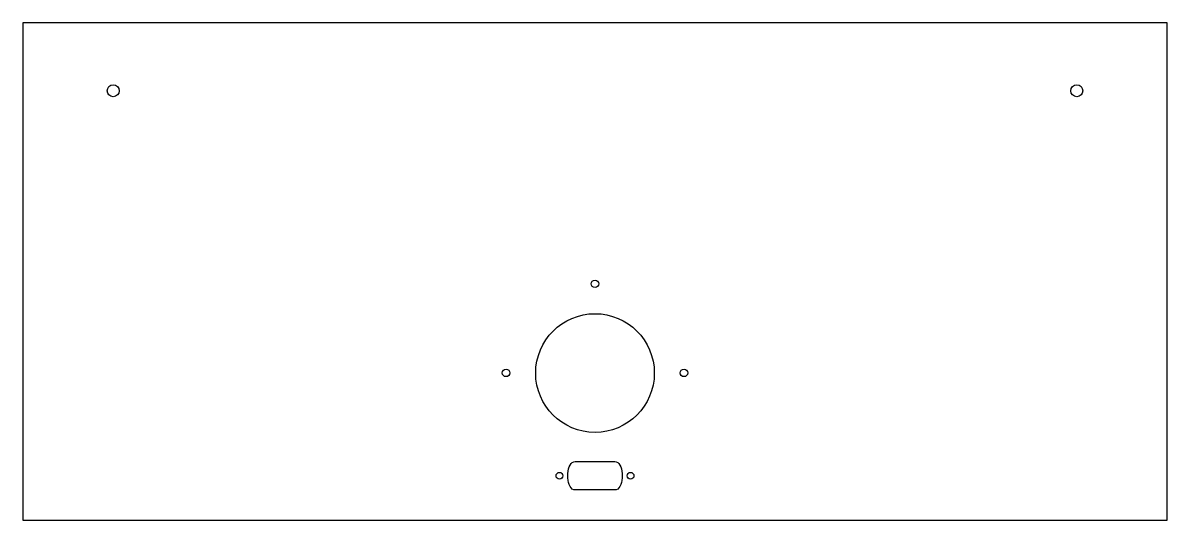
# Model space of a CAD drawing. Header units: inches. Extents: x -9.5 to 9.5, y -4.2 to 4.
import ezdxf

# ---------------------------------------------------------------- set-up
doc = ezdxf.new("R2010")
doc.units = ezdxf.units.IN
doc.header["$MEASUREMENT"] = 0

msp = doc.modelspace()

# ---------------------------------------------------------------- linework, layer by layer
at = {"color": 7, "linetype": 'Continuous', "lineweight": 25}
for p, q in [((9.5, 4), (-9.5, 4)), ((-9.5, 4), (-9.5, -4.25)), ((9.5, -4.25), (9.5, 4)), ((-0.33, -3.278), (0.33, -3.278)), ((-0.45, -3.55), (-0.45, -3.478)), ((0.45, -3.478), (0.45, -3.55)), ((0.33, -3.75), (-0.33, -3.75)), ((-9.5, -4.25), (9.5, -4.25))]:
    msp.add_line(p, q, dxfattribs=at)
for centre, radius in [((-8, 2.875), 0.1), ((8, 2.875), 0.1), ((0, -1.81), 0.985)]:
    msp.add_circle(centre, radius, dxfattribs=at)
for points, knots in [([(0, -0.392), (-0.035, -0.392), (-0.063, -0.365), (-0.063, -0.33), (-0.063, -0.295), (-0.035, -0.267), (0, -0.267)], [2, 2, 2, 2, 3, 3, 3, 4, 4, 4, 4]), ([(0, -0.267), (0.035, -0.267), (0.062, -0.295), (0.062, -0.33), (0.062, -0.365), (0.035, -0.392), (0, -0.392)], [0, 0, 0, 0, 1, 1, 1, 2, 2, 2, 2]), ([(-1.477, -1.87), (-1.512, -1.87), (-1.54, -1.842), (-1.54, -1.807), (-1.54, -1.773), (-1.512, -1.745), (-1.477, -1.745)], [2, 2, 2, 2, 3, 3, 3, 4, 4, 4, 4]), ([(-1.477, -1.745), (-1.443, -1.745), (-1.415, -1.773), (-1.415, -1.807), (-1.415, -1.842), (-1.443, -1.87), (-1.477, -1.87)], [0, 0, 0, 0, 1, 1, 1, 2, 2, 2, 2]), ([(1.478, -1.87), (1.443, -1.87), (1.415, -1.842), (1.415, -1.807), (1.415, -1.773), (1.443, -1.745), (1.478, -1.745)], [2, 2, 2, 2, 3, 3, 3, 4, 4, 4, 4]), ([(1.478, -1.745), (1.512, -1.745), (1.54, -1.773), (1.54, -1.807), (1.54, -1.842), (1.512, -1.87), (1.478, -1.87)], [0, 0, 0, 0, 1, 1, 1, 2, 2, 2, 2]), ([(-0.591, -3.57), (-0.621, -3.57), (-0.647, -3.545), (-0.647, -3.514), (-0.647, -3.483), (-0.621, -3.458), (-0.591, -3.458)], [2, 2, 2, 2, 3, 3, 3, 4, 4, 4, 4]), ([(-0.591, -3.458), (-0.56, -3.458), (-0.535, -3.483), (-0.535, -3.514), (-0.535, -3.545), (-0.56, -3.57), (-0.591, -3.57)], [0, 0, 0, 0, 1, 1, 1, 2, 2, 2, 2]), ([(0.591, -3.57), (0.56, -3.57), (0.535, -3.545), (0.535, -3.514), (0.535, -3.483), (0.56, -3.458), (0.591, -3.458)], [2, 2, 2, 2, 3, 3, 3, 4, 4, 4, 4]), ([(0.591, -3.458), (0.621, -3.458), (0.647, -3.483), (0.647, -3.514), (0.647, -3.545), (0.621, -3.57), (0.591, -3.57)], [0, 0, 0, 0, 1, 1, 1, 2, 2, 2, 2])]:
    msp.add_open_spline(points, degree=3, knots=knots, dxfattribs=at)
for points in [[(-0.45, -3.478), (-0.45, -3.367), (-0.396, -3.278), (-0.33, -3.278)], [(0.33, -3.278), (0.396, -3.278), (0.45, -3.367), (0.45, -3.478)], [(-0.33, -3.75), (-0.396, -3.75), (-0.45, -3.66), (-0.45, -3.55)], [(0.45, -3.55), (0.45, -3.66), (0.396, -3.75), (0.33, -3.75)]]:
    msp.add_open_spline(points, degree=3, dxfattribs=at)

doc.saveas('drawing.dxf')
